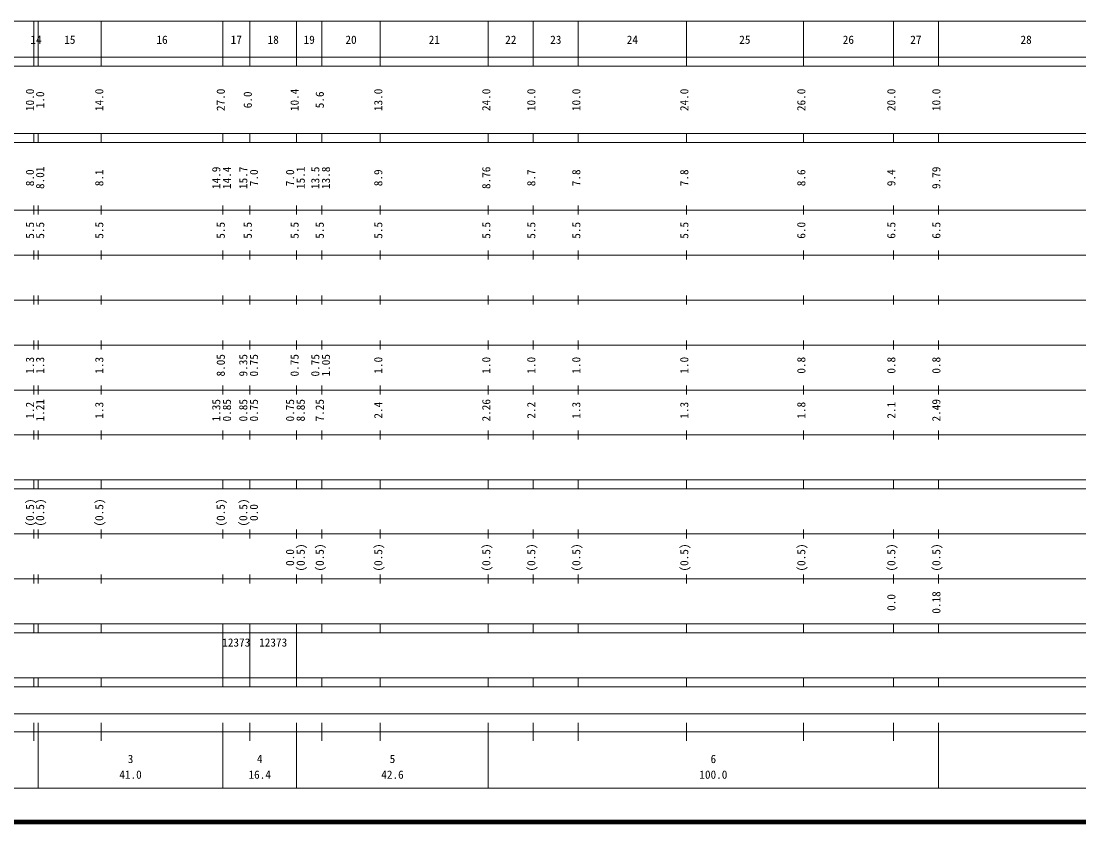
# Model space of a CAD drawing. Units: millimetres, scale not verified. Extents: x 40000 to 680000, y 20000 to 380000.
# Drawn here: x 264194 to 499215, y 20000 to 198000 of the extents above; entities that cross this region are included whole.
import ezdxf
from ezdxf.enums import TextEntityAlignment as Align

# ---------------------------------------------------------------- set-up
doc = ezdxf.new("R2010")
doc.units = ezdxf.units.MM
doc.header["$LTSCALE"] = 1000
doc.layers.add('M-TTL', color=2, linetype='Continuous', lineweight=140)
doc.layers.add('M-TTL-BAND', color=7, linetype='Continuous', lineweight=13)
doc.styles.add('ＭＳ ゴシック', font='')
doc.styles.get('ＭＳ ゴシック').set_extended_font_data('MS Gothic')

msp = doc.modelspace()

# ---------------------------------------------------------------- linework, layer by layer
at = {"layer": 'M-TTL'}
msp.add_line((40000, 20000), (680000, 20000), dxfattribs=at)
at = {"layer": 'M-TTL-BAND'}
for p, q in [((68000, 198000), (579000, 198000)), ((267000, 188000), (267000, 198000)), ((268000, 188000), (268000, 198000)), ((282000, 188000), (282000, 198000)), ((309000, 188000), (309000, 198000)), ((315000, 188000), (315000, 198000)), ((325400, 188000), (325400, 198000)), ((331000, 188000), (331000, 198000)), ((344000, 188000), (344000, 198000)), ((368000, 188000), (368000, 198000)), ((378000, 188000), (378000, 198000)), ((388000, 188000), (388000, 198000)), ((412000, 188000), (412000, 198000)), ((438000, 188000), (438000, 198000)), ((458000, 188000), (458000, 198000)), ((468000, 188000), (468000, 198000)), ((40000, 190000), (579000, 190000)), ((40000, 188000), (579000, 188000)), ((40000, 173000), (579000, 173000)), ((267000, 171000), (267000, 173000)), ((268000, 171000), (268000, 173000)), ((282000, 171000), (282000, 173000)), ((309000, 171000), (309000, 173000)), ((315000, 171000), (315000, 173000)), ((325400, 171000), (325400, 173000)), ((331000, 171000), (331000, 173000)), ((344000, 171000), (344000, 173000)), ((368000, 171000), (368000, 173000)), ((378000, 171000), (378000, 173000)), ((388000, 171000), (388000, 173000)), ((412000, 171000), (412000, 173000)), ((438000, 171000), (438000, 173000)), ((458000, 171000), (458000, 173000)), ((468000, 171000), (468000, 173000)), ((40000, 171000), (579000, 171000)), ((40000, 156000), (579000, 156000)), ((267000, 155000), (267000, 157000)), ((268000, 155000), (268000, 157000)), ((282000, 155000), (282000, 157000)), ((309000, 155000), (309000, 157000)), ((315000, 155000), (315000, 157000)), ((325400, 155000), (325400, 157000)), ((331000, 155000), (331000, 157000)), ((344000, 155000), (344000, 157000)), ((368000, 155000), (368000, 157000)), ((378000, 155000), (378000, 157000)), ((388000, 155000), (388000, 157000)), ((412000, 155000), (412000, 157000)), ((438000, 155000), (438000, 157000)), ((458000, 155000), (458000, 157000)), ((468000, 155000), (468000, 157000)), ((46000, 146000), (579000, 146000)), ((267000, 145000), (267000, 147000)), ((268000, 145000), (268000, 147000)), ((282000, 145000), (282000, 147000)), ((309000, 145000), (309000, 147000)), ((315000, 145000), (315000, 147000)), ((325400, 145000), (325400, 147000)), ((331000, 145000), (331000, 147000)), ((344000, 145000), (344000, 147000)), ((368000, 145000), (368000, 147000)), ((378000, 145000), (378000, 147000)), ((388000, 145000), (388000, 147000)), ((412000, 145000), (412000, 147000)), ((438000, 145000), (438000, 147000)), ((458000, 145000), (458000, 147000)), ((468000, 145000), (468000, 147000)), ((267000, 135000), (267000, 137000)), ((268000, 135000), (268000, 137000)), ((282000, 135000), (282000, 137000)), ((309000, 135000), (309000, 137000)), ((315000, 135000), (315000, 137000)), ((325400, 135000), (325400, 137000)), ((331000, 135000), (331000, 137000)), ((344000, 135000), (344000, 137000)), ((368000, 135000), (368000, 137000)), ((378000, 135000), (378000, 137000)), ((388000, 135000), (388000, 137000)), ((412000, 135000), (412000, 137000)), ((438000, 135000), (438000, 137000)), ((458000, 135000), (458000, 137000)), ((468000, 135000), (468000, 137000)), ((52000, 136000), (579000, 136000)), ((267000, 125000), (267000, 127000)), ((268000, 125000), (268000, 127000)), ((282000, 125000), (282000, 127000)), ((309000, 125000), (309000, 127000)), ((315000, 125000), (315000, 127000)), ((325400, 125000), (325400, 127000)), ((331000, 125000), (331000, 127000)), ((344000, 125000), (344000, 127000)), ((368000, 125000), (368000, 127000)), ((378000, 125000), (378000, 127000)), ((388000, 125000), (388000, 127000)), ((412000, 125000), (412000, 127000)), ((438000, 125000), (438000, 127000)), ((458000, 125000), (458000, 127000)), ((468000, 125000), (468000, 127000)), ((46000, 126000), (579000, 126000)), ((52000, 116000), (579000, 116000)), ((267000, 115000), (267000, 117000)), ((268000, 115000), (268000, 117000)), ((282000, 115000), (282000, 117000)), ((309000, 115000), (309000, 117000)), ((315000, 115000), (315000, 117000)), ((325400, 115000), (325400, 117000)), ((331000, 115000), (331000, 117000)), ((344000, 115000), (344000, 117000)), ((368000, 115000), (368000, 117000)), ((378000, 115000), (378000, 117000)), ((388000, 115000), (388000, 117000)), ((412000, 115000), (412000, 117000)), ((438000, 115000), (438000, 117000)), ((458000, 115000), (458000, 117000)), ((468000, 115000), (468000, 117000)), ((46000, 106000), (579000, 106000)), ((267000, 105000), (267000, 107000)), ((268000, 105000), (268000, 107000)), ((282000, 105000), (282000, 107000)), ((309000, 105000), (309000, 107000)), ((315000, 105000), (315000, 107000)), ((325400, 105000), (325400, 107000)), ((331000, 105000), (331000, 107000)), ((344000, 105000), (344000, 107000)), ((368000, 105000), (368000, 107000)), ((378000, 105000), (378000, 107000)), ((388000, 105000), (388000, 107000)), ((412000, 105000), (412000, 107000)), ((438000, 105000), (438000, 107000)), ((458000, 105000), (458000, 107000)), ((468000, 105000), (468000, 107000)), ((40000, 96000), (579000, 96000)), ((267000, 94000), (267000, 96000)), ((268000, 94000), (268000, 96000)), ((282000, 94000), (282000, 96000)), ((309000, 94000), (309000, 96000)), ((315000, 94000), (315000, 96000)), ((325400, 94000), (325400, 96000)), ((331000, 94000), (331000, 96000)), ((344000, 94000), (344000, 96000)), ((368000, 94000), (368000, 96000)), ((378000, 94000), (378000, 96000)), ((388000, 94000), (388000, 96000)), ((412000, 94000), (412000, 96000)), ((438000, 94000), (438000, 96000)), ((458000, 94000), (458000, 96000)), ((468000, 94000), (468000, 96000)), ((40000, 94000), (579000, 94000)), ((267000, 83000), (267000, 85000)), ((268000, 83000), (268000, 85000)), ((282000, 83000), (282000, 85000)), ((309000, 83000), (309000, 85000)), ((315000, 83000), (315000, 85000)), ((325400, 83000), (325400, 85000)), ((331000, 83000), (331000, 85000)), ((344000, 83000), (344000, 85000)), ((368000, 83000), (368000, 85000)), ((378000, 83000), (378000, 85000)), ((388000, 83000), (388000, 85000)), ((412000, 83000), (412000, 85000)), ((438000, 83000), (438000, 85000)), ((458000, 83000), (458000, 85000)), ((468000, 83000), (468000, 85000)), ((49000, 84000), (579000, 84000)), ((40000, 74000), (579000, 74000)), ((267000, 73000), (267000, 75000)), ((268000, 73000), (268000, 75000)), ((282000, 73000), (282000, 75000)), ((309000, 73000), (309000, 75000)), ((315000, 73000), (315000, 75000)), ((325400, 73000), (325400, 75000)), ((331000, 73000), (331000, 75000)), ((344000, 73000), (344000, 75000)), ((368000, 73000), (368000, 75000)), ((378000, 73000), (378000, 75000)), ((388000, 73000), (388000, 75000)), ((412000, 73000), (412000, 75000)), ((438000, 73000), (438000, 75000)), ((458000, 73000), (458000, 75000)), ((468000, 73000), (468000, 75000)), ((40000, 64000), (579000, 64000)), ((267000, 62000), (267000, 64000)), ((268000, 62000), (268000, 64000)), ((282000, 62000), (282000, 64000)), ((309000, 62000), (309000, 64000)), ((315000, 62000), (315000, 64000)), ((325400, 62000), (325400, 64000)), ((331000, 62000), (331000, 64000)), ((344000, 62000), (344000, 64000)), ((368000, 62000), (368000, 64000)), ((378000, 62000), (378000, 64000)), ((388000, 62000), (388000, 64000)), ((412000, 62000), (412000, 64000)), ((438000, 62000), (438000, 64000)), ((458000, 62000), (458000, 64000)), ((468000, 62000), (468000, 64000)), ((40000, 62000), (579000, 62000)), ((309000, 52000), (309000, 62000)), ((315000, 52000), (315000, 62000)), ((315000, 52000), (315000, 62000)), ((325400, 52000), (325400, 62000)), ((40000, 52000), (579000, 52000)), ((267000, 50000), (267000, 52000)), ((268000, 50000), (268000, 52000)), ((282000, 50000), (282000, 52000)), ((309000, 50000), (309000, 52000)), ((315000, 50000), (315000, 52000)), ((325400, 50000), (325400, 52000)), ((331000, 50000), (331000, 52000)), ((344000, 50000), (344000, 52000)), ((368000, 50000), (368000, 52000)), ((378000, 50000), (378000, 52000)), ((388000, 50000), (388000, 52000)), ((412000, 50000), (412000, 52000)), ((438000, 50000), (438000, 52000)), ((458000, 50000), (458000, 52000)), ((468000, 50000), (468000, 52000)), ((40000, 50000), (579000, 50000)), ((71000, 44000), (558000, 44000)), ((40000, 40000), (579000, 40000)), ((267000, 38000), (267000, 42000)), ((268000, 27500), (268000, 42000)), ((282000, 38000), (282000, 42000)), ((309000, 27500), (309000, 42000)), ((315000, 38000), (315000, 42000)), ((325400, 27500), (325400, 42000)), ((331000, 38000), (331000, 42000)), ((344000, 38000), (344000, 42000)), ((368000, 27500), (368000, 42000)), ((378000, 38000), (378000, 42000)), ((388000, 38000), (388000, 42000)), ((412000, 38000), (412000, 42000)), ((438000, 38000), (438000, 42000)), ((458000, 38000), (458000, 42000)), ((468000, 27500), (468000, 42000)), ((68000, 27500), (579000, 27500))]:
    msp.add_line(p, q, dxfattribs=at)

# ---------------------------------------------------------------- texts
at = {"layer": 'M-TTL-BAND', "style": 'ＭＳ ゴシック'}
for s, p in [('14', (267500, 192405)), ('15', (275000, 192405)), ('16', (295500, 192405)), ('17', (312000, 192405)), ('18', (320200, 192405)), ('19', (328200, 192405)), ('20', (337500, 192405)), ('21', (356000, 192405)), ('22', (373000, 192405)), ('23', (383000, 192405)), ('24', (400000, 192405)), ('25', (425000, 192405)), ('26', (448000, 192405)), ('27', (463000, 192405)), ('28', (487500, 192405)), ('3', (288500, 32523)), ('4', (317200, 32523)), ('5', (346700, 32523)), ('6', (418000, 32523)), ('41.0', (288500, 29033)), ('16.4', (317200, 29033)), ('42.6', (346700, 29033)), ('100.0', (418000, 29033))]:
    msp.add_text(s, height=1833, dxfattribs=at).set_placement(p, align=Align.BOTTOM_CENTER)
for s, p in [('10.0', (267607, 180500)), ('1.0', (269863, 180500)), ('14.0', (283000, 180500)), ('27.0', (310000, 180500)), ('6.0', (316000, 180500)), ('10.4', (326400, 180500)), ('5.6', (332000, 180500)), ('13.0', (345000, 180500)), ('24.0', (369000, 180500)), ('10.0', (379000, 180500)), ('10.0', (389000, 180500)), ('24.0', (413000, 180500)), ('26.0', (439000, 180500)), ('20.0', (459000, 180500)), ('10.0', (469000, 180500)), ('8.0', (267607, 163174)), ('8.01', (269863, 163174)), ('8.1', (283000, 163174)), ('14.9', (309000, 163174)), ('14.4', (311370, 163174)), ('15.7', (315000, 163174)), ('7.0', (317370, 163174)), ('7.0', (325400, 163174)), ('15.1', (327770, 163174)), ('13.5', (331000, 163174)), ('13.8', (333370, 163174)), ('8.9', (345000, 163174)), ('8.76', (369000, 163174)), ('8.7', (379000, 163174)), ('7.8', (389000, 163174)), ('7.8', (413000, 163174)), ('8.6', (439000, 163174)), ('9.4', (459000, 163174)), ('9.79', (469000, 163174)), ('5.5', (267607, 151500)), ('5.5', (269863, 151500)), ('5.5', (283000, 151500)), ('5.5', (310000, 151500)), ('5.5', (316000, 151500)), ('5.5', (326400, 151500)), ('5.5', (332000, 151500)), ('5.5', (345000, 151500)), ('5.5', (369000, 151500)), ('5.5', (379000, 151500)), ('5.5', (389000, 151500)), ('5.5', (413000, 151500)), ('6.0', (439000, 151500)), ('6.5', (459000, 151500)), ('6.5', (469000, 151500)), ('1.3', (267607, 121500)), ('1.3', (269863, 121500)), ('1.3', (283000, 121500)), ('8.05', (310000, 121500)), ('9.35', (315000, 121500)), ('0.75', (317370, 121500)), ('0.75', (326400, 121500)), ('0.75', (331000, 121500)), ('1.05', (333370, 121500)), ('1.0', (345000, 121500)), ('1.0', (369000, 121500)), ('1.0', (379000, 121500)), ('1.0', (389000, 121500)), ('1.0', (413000, 121500)), ('0.8', (439000, 121500)), ('0.8', (459000, 121500)), ('0.8', (469000, 121500)), ('1.2', (267607, 111500)), ('1.21', (269863, 111500)), ('1.3', (283000, 111500)), ('1.35', (309000, 111500)), ('0.85', (311370, 111500)), ('0.85', (315000, 111500)), ('0.75', (317370, 111500)), ('0.75', (325400, 111500)), ('8.85', (327770, 111500)), ('7.25', (332000, 111500)), ('2.4', (345000, 111500)), ('2.26', (369000, 111500)), ('2.2', (379000, 111500)), ('1.3', (389000, 111500)), ('1.3', (413000, 111500)), ('1.8', (439000, 111500)), ('2.1', (459000, 111500)), ('2.49', (469000, 111500)), ('(0.5)', (267607, 88764)), ('(0.5)', (269863, 88764)), ('(0.5)', (283000, 88764)), ('(0.5)', (310000, 88764)), ('(0.5)', (315000, 88764)), ('0.0', (317370, 88764)), ('0.0', (325400, 78764)), ('0.0', (325400, 78764)), ('(0.5)', (327770, 78764)), ('(0.5)', (327770, 78764)), ('(0.5)', (332000, 78764)), ('(0.5)', (332000, 78764)), ('(0.5)', (345000, 78764)), ('(0.5)', (345000, 78764)), ('(0.5)', (369000, 78764)), ('(0.5)', (369000, 78764)), ('(0.5)', (379000, 78764)), ('(0.5)', (379000, 78764)), ('(0.5)', (389000, 78764)), ('(0.5)', (389000, 78764)), ('(0.5)', (413000, 78764)), ('(0.5)', (413000, 78764)), ('(0.5)', (439000, 78764)), ('(0.5)', (439000, 78764)), ('(0.5)', (459000, 78764)), ('(0.5)', (459000, 78764)), ('(0.5)', (469000, 78764)), ('(0.5)', (469000, 78764)), ('0.18', (469000, 68764)), ('0.0', (459000, 68764))]:
    msp.add_text(s, height=1833, rotation=90, dxfattribs=at).set_placement(p, align=Align.BOTTOM_CENTER)
for p in [(308875, 58405), (317075, 58405)]:
    msp.add_text('12373', height=1833, dxfattribs=at).set_placement(p, align=Align.BOTTOM_LEFT)

doc.saveas('drawing.dxf')
